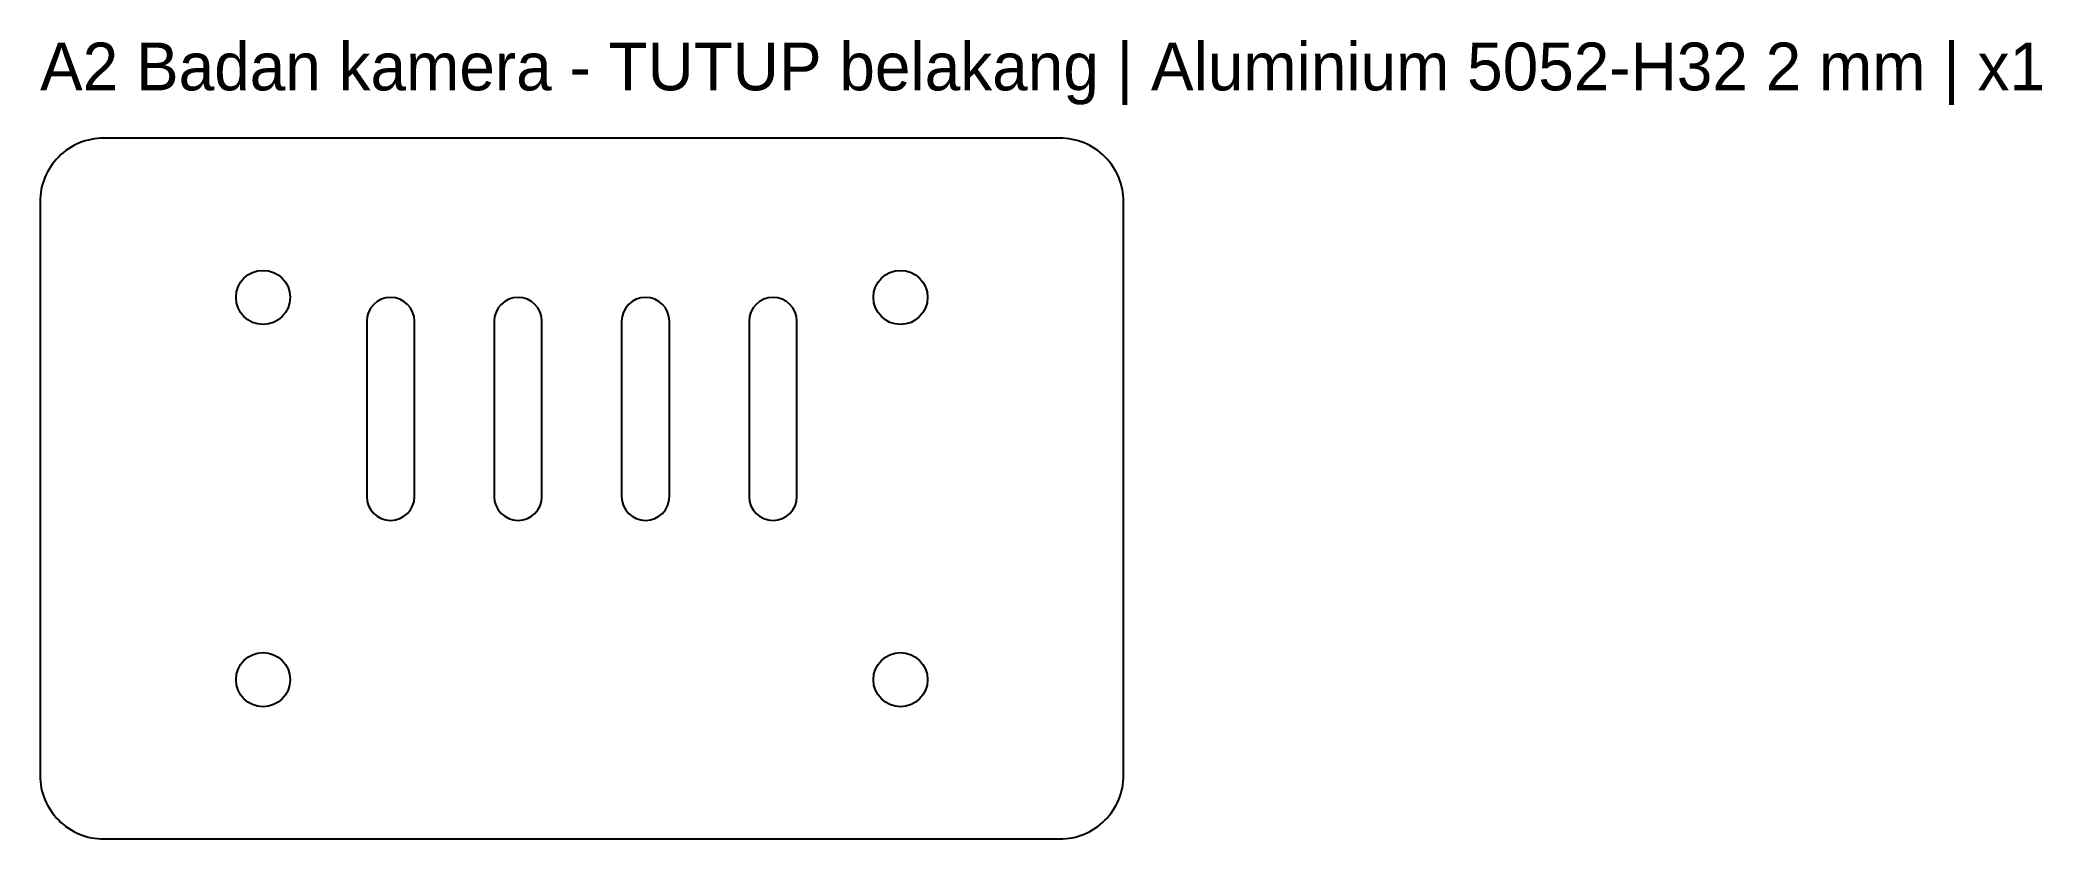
# Model space of a CAD drawing. Header units: millimetres. Extents: x 0 to 126, y 0 to 50.
import ezdxf

# ---------------------------------------------------------------- set-up
doc = ezdxf.new("R2010")
doc.units = ezdxf.units.MM
doc.layers.add('CUT', color=7, linetype='Continuous')
doc.layers.add('LABEL', color=8, linetype='Continuous')

msp = doc.modelspace()

# ---------------------------------------------------------------- linework, layer by layer
at = {"layer": 'CUT'}
for points in [[(4, 0), (64, 0, 0.414214), (68, 4), (68, 40, 0.414214), (64, 44), (4, 44, 0.414214), (0, 40), (0, 4, 0.414214)], [(23.5, 21.5), (23.5, 32.5, 1), (20.5, 32.5), (20.5, 21.5, 1)], [(31.5, 21.5), (31.5, 32.5, 1), (28.5, 32.5), (28.5, 21.5, 1)], [(39.5, 21.5), (39.5, 32.5, 1), (36.5, 32.5), (36.5, 21.5, 1)], [(47.5, 21.5), (47.5, 32.5, 1), (44.5, 32.5), (44.5, 21.5, 1)]]:
    msp.add_lwpolyline(points, format="xyb", close=True, dxfattribs=at)
for centre in [(14, 34), (54, 34), (14, 10), (54, 10)]:
    msp.add_circle(centre, 1.7, dxfattribs=at)

# ---------------------------------------------------------------- texts
at = {"layer": 'LABEL'}
msp.add_text('A2 Badan kamera - TUTUP belakang | Aluminium 5052-H32 2 mm | x1', height=3, dxfattribs=at).set_placement((0, 47))

doc.saveas('drawing.dxf')
